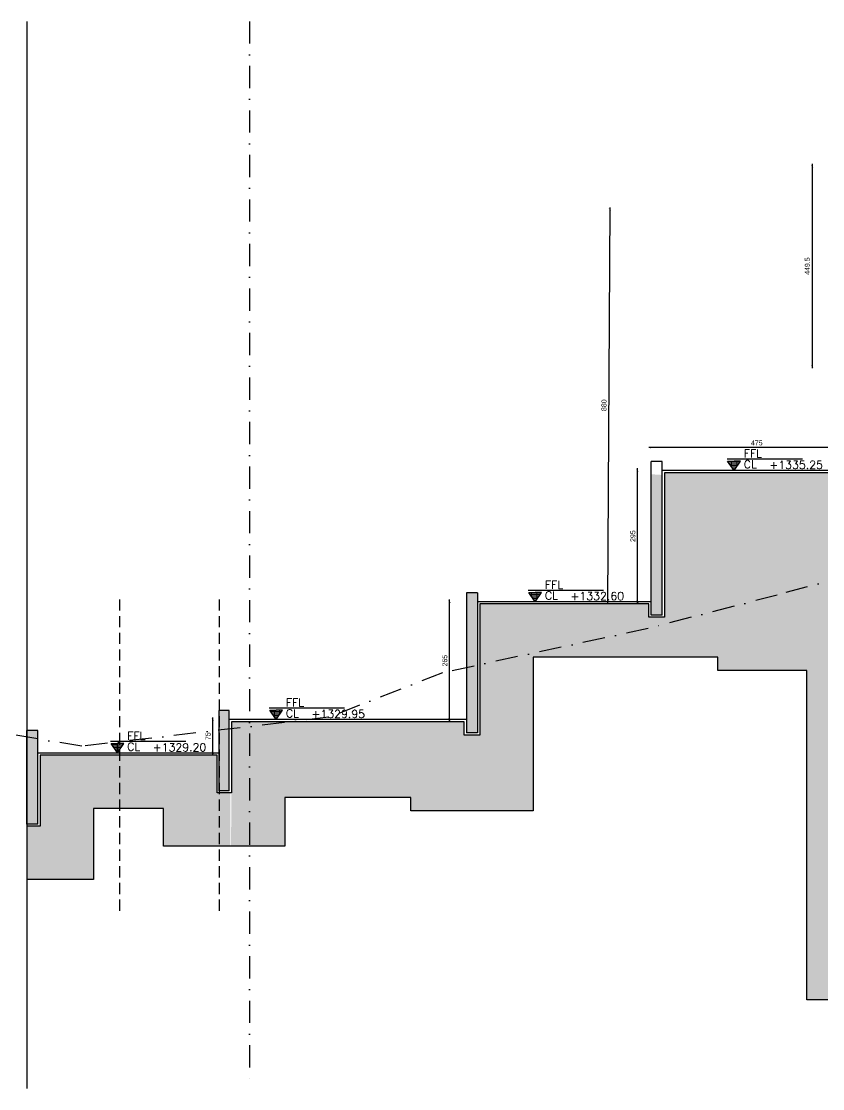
# Model space of a CAD drawing. Header units: centimetres. Extents: x 96271 to 179142, y 9855 to 112216.
# Drawn here: x 129987 to 131787, y 20483 to 22883 of the extents above; entities that cross this region are included whole.
import ezdxf

# ---------------------------------------------------------------- set-up
doc = ezdxf.new("R2010")
doc.units = ezdxf.units.CM
doc.header["$LTSCALE"] = 100
doc.header["$MEASUREMENT"] = 0
doc.header["$PDSIZE"] = 0.2
doc.linetypes.add('DASHDOT', pattern=[1, 0.5, -0.25, 0, -0.25])
doc.linetypes.add('HIDDEN', pattern=[0.375, 0.25, -0.125])
doc.layers.get('0').update_dxf_attribs({"linetype": 'CONTINUOUS'})
doc.layers.get('DEFPOINTS').update_dxf_attribs({"linetype": 'CONTINUOUS'})
for name, color, linetype in [('A-Dim', 2, 'CONTINUOUS'), ('A-Elev-Otln4', 41, 'CONTINUOUS'), ('A-Otln-Lot Limit', 4, 'CONTINUOUS'), ('A-Patt-Strcr', 8, 'CONTINUOUS'), ('A-Sect-Mcut-Earth', 54, 'CONTINUOUS'), ('A-Setback', 3, 'DASHDOT'), ('A-Wall-Strctr', 6, 'CONTINUOUS')]:
    doc.layers.add(name, color=color, linetype=linetype)
doc.styles.add('ROMAND', font='romand.shx', dxfattribs={"height": 10})
doc.styles.get("Standard").update_dxf_attribs({"font": 'arial.ttf'})
doc.dimstyles.new('1-50', dxfattribs={"dimtxt": 11.25, "dimasz": 5, "dimexe": 5, "dimexo": 5, "dimgap": 5, "dimtad": 1, "dimdec": 1, "dimrnd": 0.5, "dimzin": 12, "dimdsep": 46, "dimtxsty": 'Standard', "dimblk": 'ARCHTICK', "dimcen": 0.09, "dimdle": 5, "dimadec": 0, "dimazin": 3, "dimtfac": 1, "dimtdec": 1, "dimtix": 1, "dimtofl": 0, "dimtmove": 1, "dimatfit": 3, "dimfxl": 5, "dimtolj": 1, "dimtzin": 0, "dimarcsym": 0})

# ---------------------------------------------------------------- blocks, each defined once
blk = doc.blocks.new('FFL-CL-SECTION')
at = {"ltscale": 111}
h = blk.add_hatch(dxfattribs=at)
h.set_pattern_fill('ACAD_ISO07W100', color=232, scale=2, style=0)
h.set_pattern_definition([(7e-15, (-164148.149, 25605.833), (0, 10), [1, -6])])
h.paths.add_polyline_path([(-1579, 487), (-1724, 487), (-1579, 278)])
h = blk.add_hatch(dxfattribs=at)
h.set_pattern_fill('ACAD_ISO07W100', color=232, scale=2, style=0)
h.set_pattern_definition([(180, (160989.661, 25605.833), (0, 10), [1, -6])])
h.paths.add_polyline_path([(-1579, 487), (-1435, 487), (-1579, 278)])
at = {"color": 7, "ltscale": 111}
for p, q in [((-44, 533), (-1735, 533)), ((-1579, 278), (-1724, 487)), ((-1724, 487), (-1579, 487)), ((-1579, 278), (-1435, 487)), ((-1435, 487), (-1579, 487))]:
    blk.add_line(p, q, dxfattribs=at)
at = {"color": 111, "ltscale": 111, "style": 'ROMAND'}
for s, p in [('FFL', (-1361, 570)), ('CL', (-1361, 327))]:
    blk.add_text(s, height=180, dxfattribs=at).set_placement(p)
for tag, p in [('FFL', (-778, 571)), ('CL', (-787, 313))]:
    blk.add_attdef(tag, p, '', height=180, dxfattribs=at)
blk = doc.blocks.new('_ArchTick')
at = {"color": 0, "linetype": 'ByBlock', "const_width": 0.15}
blk.add_lwpolyline([(-0.5, -0.5), (0.5, 0.5)], dxfattribs=at)
blk = doc.blocks.new('*D963')
at = {"layer": 'A-Dim', "color": 0, "lineweight": -2, "transparency": 16777216}
blk.add_line((130417.1, 21233.4), (130417.1, 21318.4), dxfattribs=at)
at = {"layer": 'DEFPOINTS', "color": 0, "transparency": 16777216}
for p in [(130417.1, 21313.4), (130431.5, 21313.4), (130431.5, 21238.4)]:
    blk.add_point(p, dxfattribs=at)
at = {"layer": 'A-Dim', "color": 0, "lineweight": -2, "transparency": 16777216, "xscale": 5, "yscale": 5, "zscale": 5}
for p, rotation in [((130417.1, 21313.4), 90), ((130417.1, 21238.4), 270)]:
    blk.add_blockref('_ArchTick', p, dxfattribs=dict(at, rotation=rotation))
at = {"layer": 'A-Dim', "color": 0, "transparency": 16777216, "insert": (130406.4, 21275.9), "char_height": 11.25, "attachment_point": 5, "rotation": 90}
blk.add_mtext('\\A1;75', dxfattribs=at)
blk = doc.blocks.new('*D964')
at = {"layer": 'A-Dim', "color": 0, "lineweight": -2, "transparency": 16777216}
blk.add_line((130948.9, 21308.4), (130948.9, 21583.4), dxfattribs=at)
at = {"layer": 'DEFPOINTS', "color": 0, "transparency": 16777216}
for p in [(130948.9, 21578.4), (130986.6, 21578.4), (130986.6, 21313.4)]:
    blk.add_point(p, dxfattribs=at)
at = {"layer": 'A-Dim', "color": 0, "lineweight": -2, "transparency": 16777216, "xscale": 5, "yscale": 5, "zscale": 5}
for p, rotation in [((130948.9, 21578.4), 90), ((130948.9, 21313.4), 270)]:
    blk.add_blockref('_ArchTick', p, dxfattribs=dict(at, rotation=rotation))
at = {"layer": 'A-Dim', "color": 0, "transparency": 16777216, "insert": (130938.2, 21445.9), "char_height": 11.25, "attachment_point": 5, "rotation": 90}
blk.add_mtext('\\A1;265', dxfattribs=at)
blk = doc.blocks.new('*D965')
at = {"layer": 'A-Dim', "color": 0, "lineweight": -2, "transparency": 16777216}
blk.add_line((131371.4, 21573.4), (131371.4, 21878.4), dxfattribs=at)
at = {"layer": 'DEFPOINTS', "color": 0, "transparency": 16777216}
for p in [(131371.4, 21873.4), (131401.6, 21873.4), (131401.6, 21578.4)]:
    blk.add_point(p, dxfattribs=at)
at = {"layer": 'A-Dim', "color": 0, "lineweight": -2, "transparency": 16777216, "xscale": 5, "yscale": 5, "zscale": 5}
for p, rotation in [((131371.4, 21873.4), 90), ((131371.4, 21578.4), 270)]:
    blk.add_blockref('_ArchTick', p, dxfattribs=dict(at, rotation=rotation))
at = {"layer": 'A-Dim', "color": 0, "transparency": 16777216, "insert": (131360.7, 21725.9), "char_height": 11.25, "attachment_point": 5, "rotation": 90}
blk.add_mtext('\\A1;295', dxfattribs=at)
blk = doc.blocks.new('*D966')
at = {"layer": 'A-Dim', "color": 0, "lineweight": -2, "transparency": 16777216}
blk.add_line((131881.6, 21924.8), (131396.6, 21924.8), dxfattribs=at)
at = {"layer": 'DEFPOINTS', "color": 0, "transparency": 16777216}
for p in [(131401.6, 21924.8), (131401.6, 21883.4), (131876.6, 21883.4)]:
    blk.add_point(p, dxfattribs=at)
at = {"layer": 'A-Dim', "color": 0, "lineweight": -2, "transparency": 16777216, "xscale": 5, "yscale": 5, "zscale": 5, "rotation": 180}
blk.add_blockref('_ArchTick', (131401.6, 21924.8), dxfattribs=at)
at = {"layer": 'A-Dim', "color": 0, "lineweight": -2, "transparency": 16777216, "xscale": 5, "yscale": 5, "zscale": 5}
blk.add_blockref('_ArchTick', (131876.6, 21924.8), dxfattribs=at)
at = {"layer": 'A-Dim', "color": 0, "transparency": 16777216, "insert": (131639.1, 21935.5), "char_height": 11.25, "attachment_point": 5}
blk.add_mtext('\\A1;475', dxfattribs=at)
blk = doc.blocks.new('*D969')
at = {"layer": 'A-Dim', "color": 0, "lineweight": -2, "transparency": 16777216}
blk.add_line((131309.1, 22465.2), (131304.1, 21575.2), dxfattribs=at)
at = {"layer": 'DEFPOINTS', "color": 0, "transparency": 16777216}
for p in [(131610.7, 22458.4), (131304.1, 21580.2), (131605.7, 21578.4)]:
    blk.add_point(p, dxfattribs=at)
at = {"layer": 'A-Dim', "color": 0, "lineweight": -2, "transparency": 16777216, "xscale": 5, "yscale": 5, "zscale": 5}
for p, rotation in [((131309.1, 22460.2), 89.6744593013142), ((131304.1, 21580.2), 269.6744593013142)]:
    blk.add_blockref('_ArchTick', p, dxfattribs=dict(at, rotation=rotation))
at = {"layer": 'A-Dim', "color": 0, "transparency": 16777216, "insert": (131295.9, 22020.2), "char_height": 11.25, "attachment_point": 5, "rotation": 89.6745}
blk.add_mtext('\\A1;880', dxfattribs=at)
blk = doc.blocks.new('*D980')
at = {"layer": 'A-Dim', "color": 0, "lineweight": -2, "transparency": 16777216}
blk.add_line((131763.5, 22562.8), (131763.5, 22103.4), dxfattribs=at)
at = {"layer": 'DEFPOINTS', "color": 0, "transparency": 16777216}
for p in [(131816.6, 22557.8), (131763.5, 22108.4), (131816.6, 22108.4)]:
    blk.add_point(p, dxfattribs=at)
at = {"layer": 'A-Dim', "color": 0, "lineweight": -2, "transparency": 16777216, "xscale": 5, "yscale": 5, "zscale": 5}
for p, rotation in [((131763.5, 22557.8), 90), ((131763.5, 22108.4), 270)]:
    blk.add_blockref('_ArchTick', p, dxfattribs=dict(at, rotation=rotation))
at = {"layer": 'A-Dim', "color": 0, "transparency": 16777216, "insert": (131752.8, 22333.1), "char_height": 11.25, "attachment_point": 5, "rotation": 90}
blk.add_mtext('\\A1;449.5', dxfattribs=at)

msp = doc.modelspace()

# ---------------------------------------------------------------- hatches: boundary and pattern name
at = {"layer": 'A-Patt-Strcr'}
h = msp.add_hatch(dxfattribs=at)
h.set_pattern_fill('AR-CONC', color=256, scale=2, angle=-270)
h.set_pattern_definition([(140, (122598.393, 74812.801), (1.2550427, 14.3452037), [1.5, -16.5]), (85, (122598.393, 74812.801), (-15.0438427, -2.7750267), [1.2, -13.2]), (190.451444, (122598.498, 74813.997), (-13.7887998, 11.570177), [1.274804, -14.0228422]), (136.1842, (122594.393, 74812.801), (3.3103856, 21.3448266), [2.25, -24.75]), (186.635635, (122594.67, 74814.58), (-19.482372, 18.693239), [1.912207, -21.034275]), (81.184164, (122594.393, 74812.801), (-19.482372, 18.693239), [1.8, -19.8]), (111, (122595.393, 74814.801), (8.0523778, 11.938141), [1.5, -16.5]), (56, (122595.393, 74814.801), (-14.503001, 4.8663066), [1.2, -13.2]), (161.451445, (122596.064, 74815.796), (-6.450623, 16.8044475), [1.2748038, -14.0228422]), (127.5, (122598.393, 74812.8014), (-6.6578771, 0.2431971), [0, -13.04, 0, -13.4, 0, -13.25]), (97.5, (122598.393, 74812.8014), (-7.8882342, 5.26139075), [0, -7.64, 0, -12.74, 0, -5.05]), (57.5, (122598.393, 74808.3414), (0.45109743, 10.6764487), [0, -5, 0, -15.6, 0, -20.7]), (47.5, (122598.393, 74806.341), (-2.0020996, 11.6637234), [0, -6.5, 0, -10.36, 0, -14.7])])
h.paths.add_polyline_path([(134027.317, 21953.442), (134002.329, 21953.442), (134002.329, 21728.442), (134027.317, 21728.442)])
h.paths.add_polyline_path([(130023.903, 21288.442), (129998.908, 21288.442), (129998.908, 21078.442), (130023.903, 21078.442)])
h.paths.add_polyline_path([(130453.9, 21333.442), (130431.453, 21333.442), (130431.453, 21153.442), (130453.9, 21153.442)])
h.paths.add_polyline_path([(131011.559, 21598.442), (130986.559, 21598.442), (130986.559, 21283.442), (131011.559, 21283.442)])
h.paths.add_polyline_path([(131426.559, 21863.442), (131401.564, 21865.06), (131401.564, 21550.06), (131426.559, 21548.442)])
h = msp.add_hatch(dxfattribs=at)
h.set_pattern_fill('EARTH', color=256, scale=100, angle=90)
h.set_pattern_definition([(90, (122598.393, 74812.801), (-25, 25), [25, -25]), (90, (122589.018, 74812.801), (-25, 25), [25, -25]), (90, (122579.643, 74812.801), (-25, 25), [25, -25]), (180, (122576.518, 74815.926), (-25, -25), [25, -25]), (180, (122576.518, 74825.301), (-25, -25), [25, -25]), (180, (122576.518, 74834.676), (-25, -25), [25, -25])])
h.paths.add_polyline_path([(130456.266, 21148.442), (130426.453, 21148.442), (130426.453, 21233.442), (130207.024, 21233.442), (130207.024, 21113.442), (130306.453, 21113.442), (130306.453, 21028.442), (130456.266, 21028.442)])
h.paths.add_polyline_path([(130207.024, 21233.442), (130028.903, 21233.442), (130028.903, 21073.442), (129998.898, 21073.442), (129998.898, 20953.442), (130148.903, 20953.442), (130148.903, 21113.442), (130207.024, 21113.442)])
h.paths.add_polyline_path([(133491.559, 20803.442), (131871.559, 20803.442), (131871.559, 21868.442), (131431.559, 21868.442), (131431.559, 21543.442), (131396.559, 21543.442), (131396.559, 21573.442), (131016.559, 21573.442), (131016.559, 21278.442), (130981.559, 21278.442), (130981.559, 21308.442), (130458.9, 21308.442), (130458.9, 21148.442), (130457.708, 21028.442), (130578.9, 21028.442), (130578.9, 21138.442), (130861.559, 21138.442), (130861.559, 21108.442), (131136.559, 21108.442), (131136.559, 21453.442), (131551.559, 21453.442), (131551.559, 21423.442), (131751.559, 21423.442), (131751.559, 20683.442), (132426.559, 20683.442), (133611.559, 20683.442), (133611.559, 21673.442), (133877.329, 21673.442), (133877.329, 21603.442), (134027.342, 21603.442), (134027.342, 21723.442), (133997.329, 21723.442), (133997.329, 21843.442), (133491.559, 21843.442)])

# ---------------------------------------------------------------- linework, layer by layer
at = {"layer": 'A-Elev-Otln4'}
for p, q in [((131876.559, 21873.442), (131426.559, 21873.442)), ((131401.559, 21578.442), (131011.559, 21578.442)), ((130986.559, 21313.442), (130453.9, 21313.442)), ((130023.903, 21238.442), (130431.453, 21238.442))]:
    msp.add_line(p, q, dxfattribs=at)
at = {"layer": 'A-Otln-Lot Limit'}
msp.add_line((129998.898, 22883.442), (129998.898, 20483.442), dxfattribs=at)
at = {"layer": 'A-Otln-Lot Limit', "linetype": 'HIDDEN'}
for p, q in [((130207.024, 21583.442), (130207.024, 20883.442)), ((130431.453, 21583.442), (130431.453, 20883.442))]:
    msp.add_line(p, q, dxfattribs=at)
at = {"layer": 'A-Patt-Strcr'}
for points in [[(131871.559, 21868.442), (131431.559, 21868.442), (131431.559, 21543.442), (131396.559, 21543.442), (131396.559, 21573.442), (131016.559, 21573.442), (131016.559, 21278.442), (130981.559, 21278.442), (130981.559, 21308.442), (130458.9, 21308.442), (130458.9, 21148.442), (130426.453, 21148.442), (130426.453, 21233.442), (130028.903, 21233.442), (130028.903, 21073.442), (129998.908, 21073.442)], [(134027.317, 21603.442), (133877.329, 21603.442), (133877.329, 21673.442), (133611.559, 21673.442), (133611.559, 20683.442), (132426.559, 20683.442), (131751.559, 20683.442), (131751.559, 21423.442), (131551.559, 21423.442), (131551.559, 21453.442), (131136.559, 21453.442), (131136.559, 21108.442), (130861.559, 21108.442), (130861.559, 21138.442), (130578.9, 21138.442), (130578.9, 21028.442), (130306.453, 21028.442), (130306.453, 21113.442), (130148.903, 21113.442), (130148.903, 20953.442), (129998.908, 20953.442)]]:
    msp.add_lwpolyline(points, dxfattribs=at)
at = {"layer": 'A-Sect-Mcut-Earth', "linetype": 'DASHDOT'}
msp.add_lwpolyline([(134790.638, 21718.442), (134196.951, 21818.442), (133232.356, 21818.442), (132138.745, 21718.433), (131685.241, 21593.442), (131395.264, 21518.442), (130932.902, 21418.442), (130677.197, 21318.442), (130122.408, 21253.442), (129942.243, 21283.442)], dxfattribs=at)
at = {"layer": 'A-Setback'}
msp.add_line((130498.996, 22883.442), (130498.996, 20483.442), dxfattribs=at)
at = {"layer": 'A-Wall-Strctr'}
for p, q in [((131401.559, 21548.442), (131401.559, 21893.442)), ((131426.559, 21893.442), (131401.559, 21893.442)), ((131426.559, 21548.442), (131426.559, 21893.442)), ((131011.559, 21598.442), (130986.559, 21598.442)), ((130986.559, 21598.442), (130986.559, 21283.442)), ((131011.559, 21598.442), (131011.559, 21283.442)), ((131426.559, 21548.442), (131401.559, 21548.442)), ((130431.453, 21153.442), (130431.453, 21333.442)), ((130453.9, 21333.442), (130431.453, 21333.442)), ((130453.9, 21153.442), (130453.9, 21333.442)), ((129998.908, 21078.442), (129998.908, 21288.442)), ((130023.903, 21288.442), (129998.908, 21288.442)), ((130023.903, 21078.442), (130023.903, 21288.442)), ((131011.559, 21283.442), (130986.559, 21283.442)), ((130453.9, 21153.442), (130431.453, 21153.442)), ((130023.903, 21078.442), (129998.908, 21078.442))]:
    msp.add_line(p, q, dxfattribs=at)

# ---------------------------------------------------------------- block references
ref = msp.add_blockref('FFL-CL-SECTION', (131746.121, 21845.663), dxfattribs=dict(xscale=0.1, yscale=0.1, zscale=0.1))
ref.add_attrib('CL', '+1335.25', (131667.468, 21876.945), dxfattribs={"color": 111, "ltscale": 111, "height": 18, "style": 'ROMAND'})
ref = msp.add_blockref('FFL-CL-SECTION', (131299.284, 21550.663), dxfattribs=dict(xscale=0.1, yscale=0.1, zscale=0.1))
ref.add_attrib('CL', '+1332.60', (131220.631, 21581.945), dxfattribs={"color": 111, "ltscale": 111, "height": 18, "style": 'ROMAND'})
ref = msp.add_blockref('FFL-CL-SECTION', (130717.247, 21285.663), dxfattribs=dict(xscale=0.1, yscale=0.1, zscale=0.1))
ref.add_attrib('CL', '+1329.95', (130638.594, 21316.945), dxfattribs={"color": 111, "ltscale": 111, "height": 18, "style": 'ROMAND'})
ref = msp.add_blockref('FFL-CL-SECTION', (130360.602, 21210.663), dxfattribs=dict(xscale=0.1, yscale=0.1, zscale=0.1))
ref.add_attrib('CL', '+1329.20', (130281.949, 21241.945), dxfattribs={"color": 111, "ltscale": 111, "height": 18, "style": 'ROMAND'})

# ---------------------------------------------------------------- dimensions: what is measured, and where the dimension line sits
at = {"layer": 'A-Dim'}
for p1, p2, distance, picture, middle in [((131816.559, 22557.838), (131816.559, 22108.442), -53.058, '*D980', (131752.758, 22333.14)), ((131610.703, 22458.442), (131605.703, 21578.442), -301.6, '*D969', (131295.864, 22020.217)), ((131876.559, 21883.442), (131401.559, 21883.442), -41.319, '*D966', (131639.059, 21935.482)), ((131401.559, 21578.442), (131401.559, 21873.442), 30.154, '*D965', (131360.661, 21725.942)), ((130986.559, 21313.442), (130986.559, 21578.442), 37.647, '*D964', (130938.168, 21445.942)), ((130431.453, 21238.442), (130431.453, 21313.442), 14.343, '*D963', (130406.389, 21275.942))]:
    dim = msp.add_aligned_dim(p1=p1, p2=p2, distance=distance, dimstyle='1-50', override={"dimse1": 1, "dimse2": 1}, dxfattribs=at)
    dim.commit()
    dim.dimension.update_dxf_attribs({"geometry": picture, "text_midpoint": middle})

doc.saveas('drawing.dxf')
